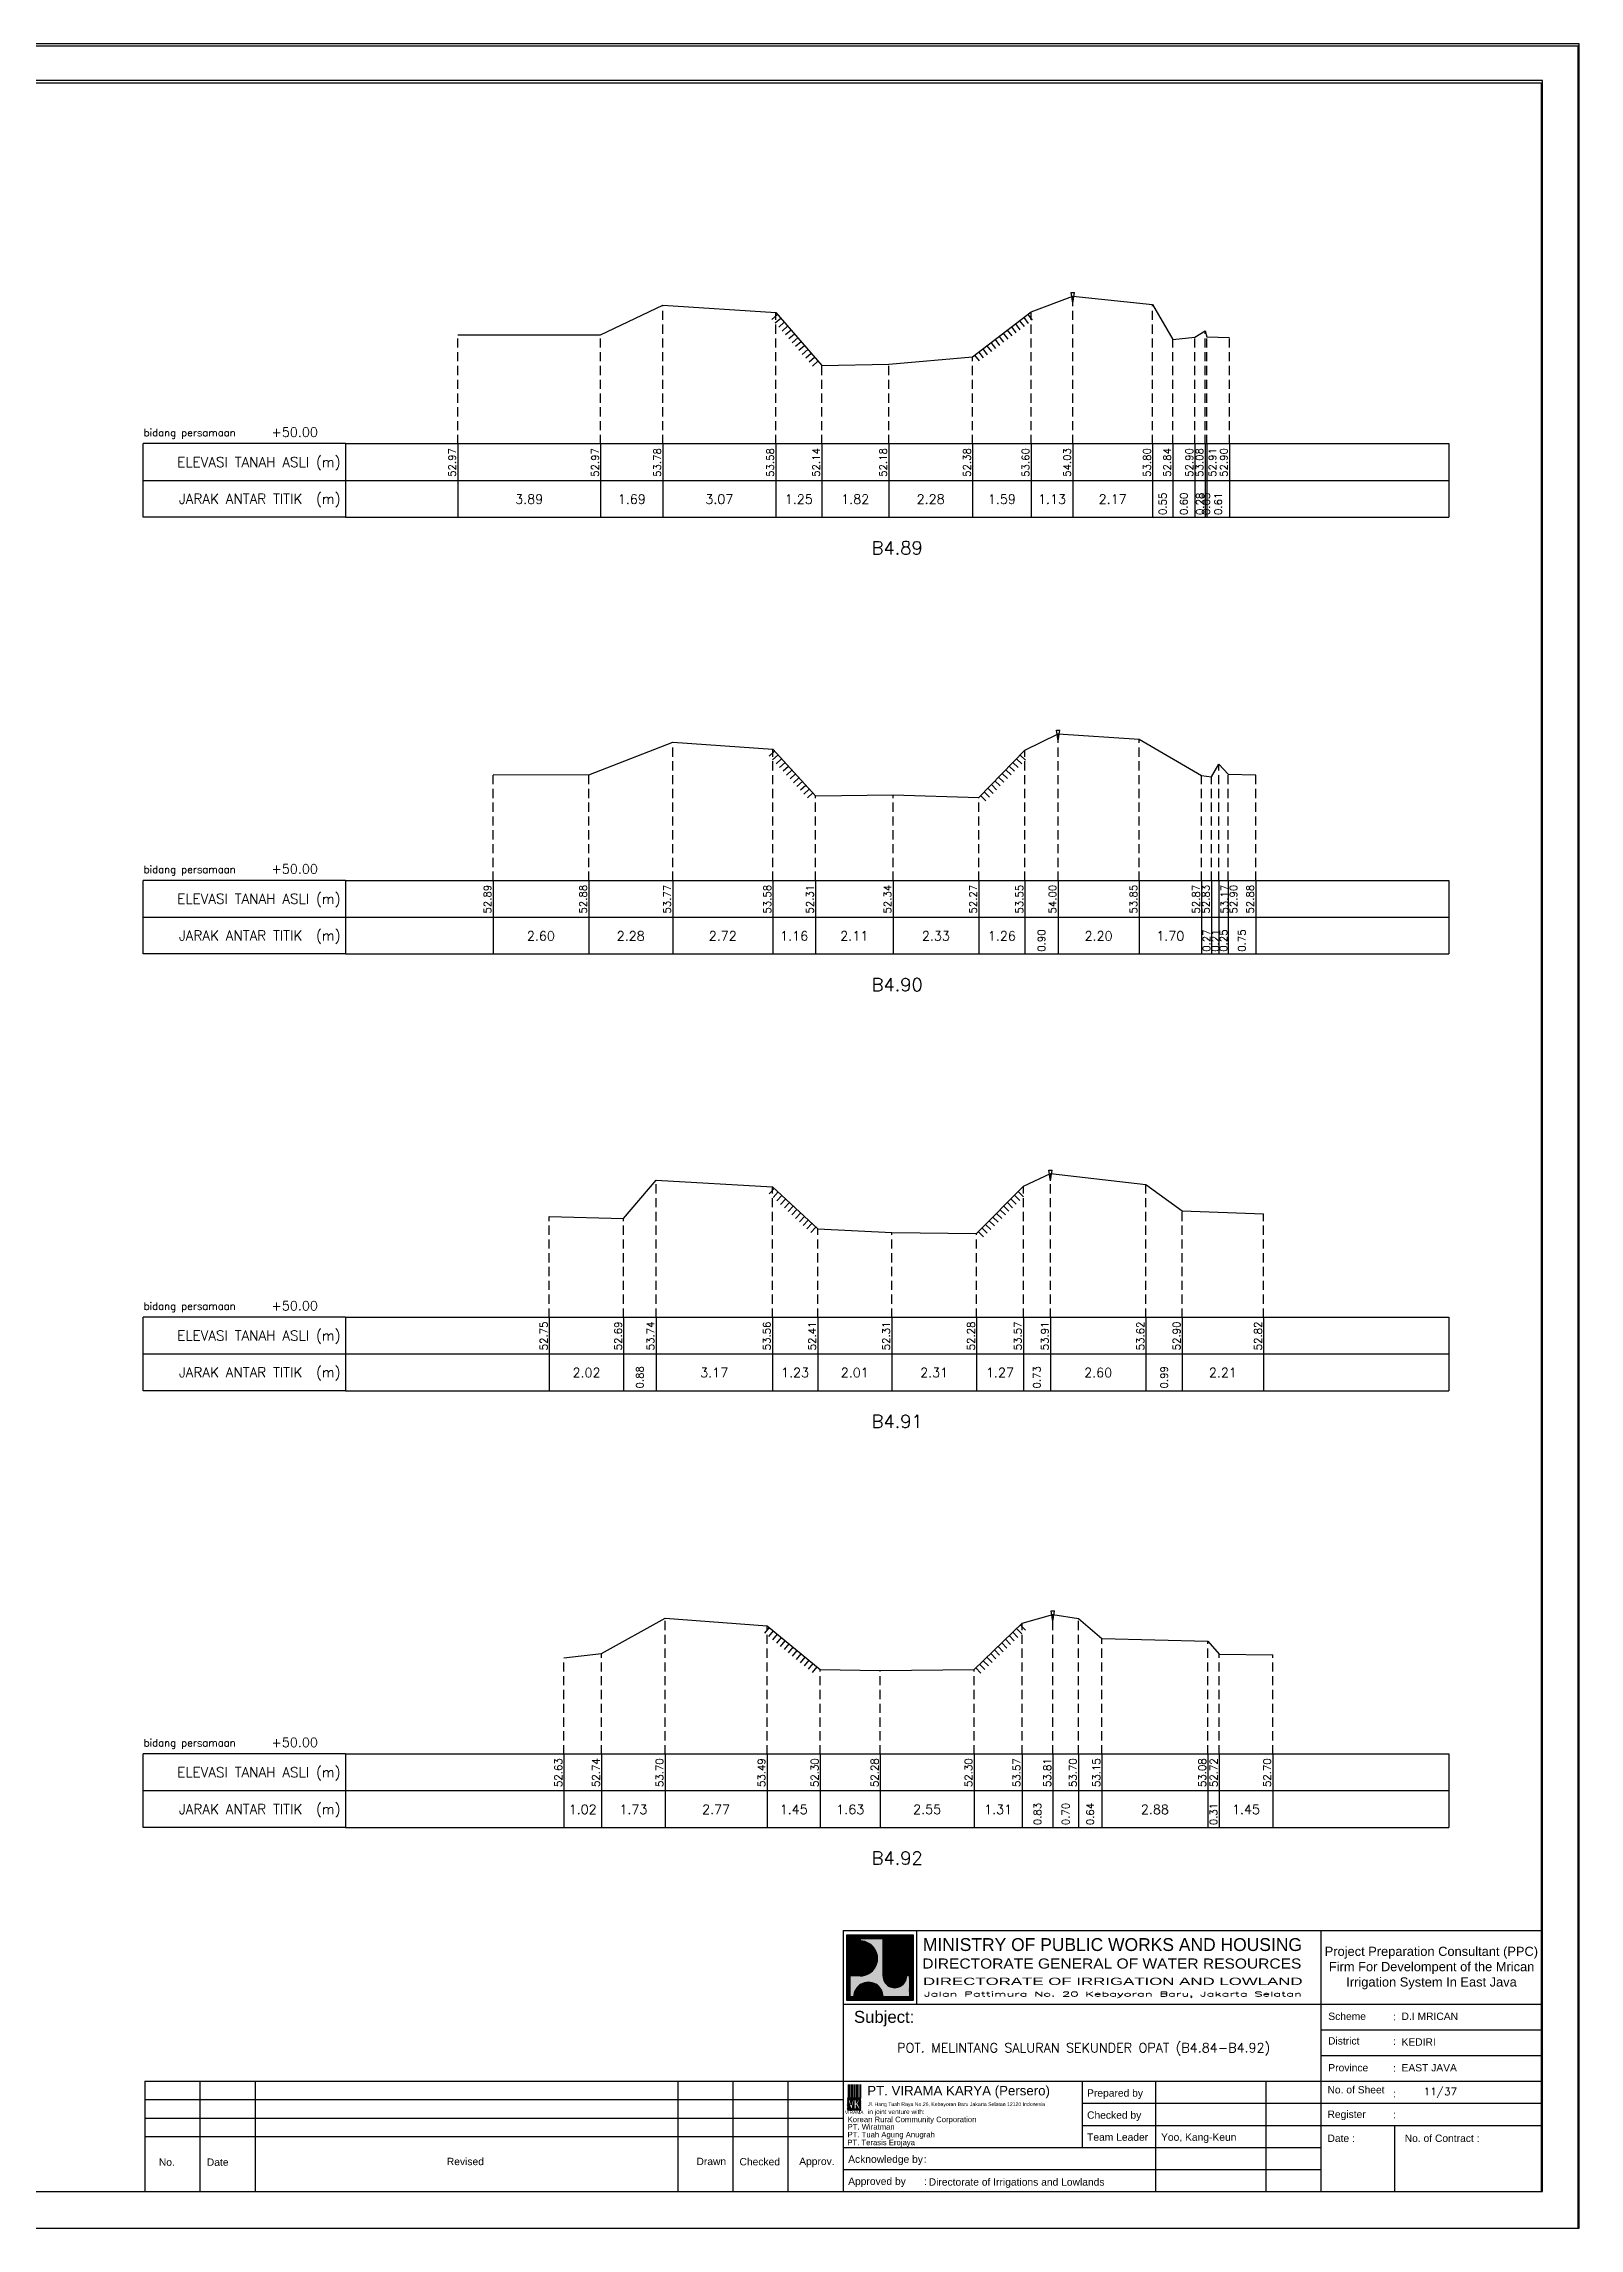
# Model space of a CAD drawing. Header units: inches. Extents: x -11 to 3175, y -842 to -783.
# Drawn here: x 897.3 to 939.1, y -842 to -782.6 of the extents above; entities that cross this region are included whole.
import ezdxf
from ezdxf.enums import TextEntityAlignment as Align

# ---------------------------------------------------------------- set-up
doc = ezdxf.new("R2010")
doc.units = ezdxf.units.IN
doc.header["$MEASUREMENT"] = 0
doc.linetypes.add('DASHED2', pattern=[0.375, 0.25, -0.125])
doc.layers.add('KOP', color=7, linetype='Continuous')
doc.layers.add('pelengkap', color=7, linetype='Continuous')
doc.styles.add('ARIAL', font='arial.ttf')
doc.styles.add('battang01', font='arial.ttf')
doc.styles.add('L100', font='simplex.shx', dxfattribs={"height": 0.254})
doc.styles.add('L140', font='simplex.shx', dxfattribs={"height": 0.356})
doc.styles.add('L80', font='simplex.shx', dxfattribs={"height": 0.203})
doc.styles.add('ROMANS-N', font='ROMANS.SHX', dxfattribs={"width": 0.8})
doc.styles.add('SONDU', font='arial.ttf')
doc.styles.get("Standard").update_dxf_attribs({"font": 'simplex.shx'})
doc.styles.add('STYLE1', font='arial.ttf', dxfattribs={"height": 0.2})
pattern_1 = [(45, (0, 0), (-0.08838834764831843, 0.08838834764831845), [])]

# ---------------------------------------------------------------- blocks, each defined once
blk = doc.blocks.new('kop')
at = {"layer": 'KOP'}
h = blk.add_hatch(color=3, dxfattribs=at)
h.paths.add_polyline_path([(609.8653532927285, 69.7965174242664), (591.8076082223538, 69.7965174242664), (591.8076082223538, 51.90947071793616), (609.8653532927285, 51.90947071793616)])
h.paths.add_polyline_path([(592.1020534932645, 52.24844148547069), (592.1020534932645, 69.50460869670152), (609.5341911203627, 69.50460869670152), (609.5341911203627, 52.24844148547069)], flags=16)
edge = h.paths.add_edge_path(flags=0)
edge.add_line((608.873529834174, 52.90910277674104), (601.6712012034158, 52.90910277674104))
edge.add_ellipse((597.6820295724688, 52.91975268540099), major_axis=(2.820780363398898, 2.820780363398898), ratio=0.9999999999999934, start_angle=314.8470375744171, end_angle=495.1529624255826)
edge.add_line((593.6928579415221, 52.90910277674104), (592.7627147794652, 52.90910277674104))
edge.add_line((592.7627147794651, 52.90910277674104), (592.7627147794651, 58.62619728620361))
edge.add_line((592.7627147794651, 58.62619728620368), (595.428986556629, 58.62619728620368))
edge.add_ellipse((595.4289865566291, 63.36824099147847), major_axis=(-3.353131261170752, 3.353131261170752), ratio=0.9999999999999983, start_angle=134.9999999999999, end_angle=314.9999999999999)
edge.add_line((595.4289865566291, 68.11028469675327), (595.4289865566291, 68.84394741944757))
edge.add_line((595.4289865566291, 68.84394741944752), (601.6547436091821, 68.84394741944752))
edge.add_line((601.6547436091821, 68.84394741944752), (601.6547436091821, 58.59413430307072))
edge.add_ellipse((604.8563547331537, 58.62619728605213), major_axis=(2.263994459030571, 2.263994459030571), ratio=0.9999999999991376, start_angle=135.5737774266452, end_angle=315.0000000026869)
edge.add_line((608.0581264027169, 58.62619728620368), (608.873529834174, 58.62619728620368))
edge.add_line((608.873529834174, 58.62619728620368), (608.873529834174, 52.9091027767411))
h = blk.add_hatch(dxfattribs=at)
h.set_pattern_fill('ANSI31', color=21)
h.set_pattern_definition(pattern_1)
h.paths.add_polyline_path([(609.5341911203627, 69.50460869670152), (592.1020534932645, 69.50460869670152), (592.1020534932645, 52.24844148547069), (609.5341911203627, 52.24844148547069)])
edge = h.paths.add_edge_path(flags=16)
edge.add_line((608.0581264038578, 58.62619728331649), (608.873529834174, 58.62619728331649))
edge.add_line((608.873529834174, 58.62619728331649), (608.873529834174, 52.90910277674104))
edge.add_line((608.873529834174, 52.90910277674104), (601.6712012043477, 52.90910277674104))
edge.add_ellipse((597.6820295732255, 52.91975268530538), major_axis=(-2.820780363950464, 2.820780363950464), ratio=0.9999999999999999, start_angle=224.8470375717975, end_angle=405.1529624282025)
edge.add_line((593.6928579421033, 52.90910277674104), (592.7627147794651, 52.90910277674104))
edge.add_line((592.7627147794651, 52.90910277674104), (592.7627147794651, 58.62619728331649))
edge.add_line((592.7627147794651, 58.62619728331649), (595.4289865705781, 58.62619728331649))
edge.add_ellipse((595.4289865571182, 63.3682409894528), major_axis=(-3.353131262124677, 3.353131262124677), ratio=0.9999999999999912, start_angle=134.9999999999997, end_angle=314.9999999999998)
edge.add_line((595.4289865571182, 68.11028469676671), (595.4289865571182, 68.84394741944752))
edge.add_line((595.4289865571182, 68.84394741944752), (601.6547436095548, 68.84394741944752))
edge.add_line((601.6547436095548, 68.84394741944752), (601.6547436095548, 58.5941344047481))
edge.add_ellipse((604.8563547345466, 58.62619728331649), major_axis=(-2.263994459341034, 2.263994459341035), ratio=0.999999999999965, start_angle=45.57377555810933, end_angle=225.000000000001)
h = blk.add_hatch(color=3, dxfattribs=at)
edge = h.paths.add_edge_path()
edge.add_line((601.6547436091821, 68.84394741944752), (595.4289865566291, 68.84394741944752))
edge.add_line((595.4289865566291, 68.84394741944752), (595.4289865566291, 68.11028469675321))
edge.add_ellipse((595.4289865566291, 63.36824099147847), major_axis=(-3.353131261170759, 3.353131261170758), ratio=0.9999999999999979, start_angle=134.9999999999999, end_angle=314.99999999999994, ccw=False)
edge.add_line((595.4289865566291, 58.62619728620368), (592.7627147794652, 58.62619728620368))
edge.add_line((592.7627147794651, 58.62619728620368), (592.7627147794651, 52.9091027767411))
edge.add_line((592.7627147794651, 52.90910277674104), (593.692857941522, 52.90910277674104))
edge.add_ellipse((597.6820295724688, 52.91975268540099), major_axis=(-2.820780363398898, 2.820780363398898), ratio=0.9999999999999934, start_angle=-135.1529624255826, end_angle=45.15296242558293, ccw=False)
edge.add_line((601.6712012034156, 52.90910277674104), (608.8735298341738, 52.90910277674104))
edge.add_line((608.873529834174, 52.90910277674104), (608.873529834174, 58.62619728620361))
edge.add_line((608.873529834174, 58.62619728620368), (608.0581264027169, 58.62619728620368))
edge.add_ellipse((604.856354733136, 58.62619728987087), major_axis=(2.263994459042317, 2.263994459042318), ratio=0.9999999999997576, start_angle=134.426222510409, end_angle=314.999999934367, ccw=False)
edge.add_line((601.6547436091821, 58.65826027636805), (601.6547436091821, 68.8439474194476))
h = blk.add_hatch(dxfattribs=at)
h.set_pattern_fill('ANSI31', color=41)
h.set_pattern_definition(pattern_1)
h.paths.add_polyline_path([(595.5939701222399, 25.44229578518152), (591.9923714647559, 25.44229578518152), (591.9923714647559, 22.12011222587194), (595.5939701222399, 22.12011222587194)])
h.paths.add_polyline_path([(594.8290399212113, 23.80107538915849), (595.486404190889, 22.50553331270966), (594.9518442189607, 22.50553331270966), (594.3704352444638, 23.59173922572727), (594.3704352444638, 22.50553331270966), (593.8526512319377, 22.50553331270966), (593.8526512319377, 24.7253559070662), (593.2416323709347, 22.50553331270966), (592.8436656118323, 22.50553331270966), (592.1206616099082, 25.0450254569166), (592.6728596590955, 25.0450254569166), (593.0257276515837, 23.53939475651638), (593.4088768836065, 25.0450254569166), (594.3704352444638, 25.0450254569166), (594.3704352444638, 23.99209855350495), (594.8904903176194, 25.0450254569166), (595.4627761213299, 25.0450254569166)], flags=16)
at = {"color": 2}
blk.add_lwpolyline([(-49.29008735655361, -9.987386569675465), (790.6905617838997, -9.987386569675465), (790.6905617838997, 583.2926438577114), (-49.29008735655361, 583.2926438577114)], close=True, dxfattribs=at)
at = {"color": 6}
blk.add_lwpolyline([(0.6493091440684111, 0.0004927304488262507), (780.7026824837753, 0.0004927304488262507), (780.7026824837753, 573.3047645575871), (0.6493091440684111, 573.3047645575871)], close=True, dxfattribs=at)
at = {"layer": 'KOP', "color": 5}
for p, q in [((590.8030303217506, 70.96299432783698), (590.8030303217506, 29.98464833497903)), ((590.8030303217506, 70.96299432783698), (780.7026824837753, 70.96299432783698)), ((400.9033781597261, 29.98464833497903), (400.9033781597261, 0.0004927304488262507)), ((400.9033781597261, 29.98464833497903), (590.8030303217506, 29.98464833497903)), ((590.8030303217506, 29.98464833497903), (590.8030303217506, 0.0004927304488262507))]:
    blk.add_line(p, q, dxfattribs=at)
at = {"layer": 'KOP', "color": 3}
for p, q in [((591.8076082223538, 69.7965174242664), (609.8653532927285, 69.7965174242664)), ((591.8076082223538, 51.90947071793616), (591.8076082223538, 69.7965174242664)), ((592.1020534932645, 69.50460869670152), (609.5341911203627, 69.50460869670152)), ((592.1020534932645, 52.24844148547069), (592.1020534932645, 69.50460869670152)), ((595.4289865571182, 68.84394741502373), (595.4289865571182, 68.1102846954029)), ((595.4289865566291, 68.84394741944752), (601.6547436091821, 68.84394741944752)), ((601.6547436095548, 58.59413430414176), (601.6547436095548, 68.84394741502373)), ((609.5341911203627, 69.50460869670152), (609.5341911203627, 52.24844148547069)), ((609.8653532927285, 69.7965174242664), (609.8653532927285, 51.90947071793616)), ((592.7627147794651, 52.90910277674104), (592.7627147794651, 58.62619728620368)), ((595.4289865571182, 58.62619728331649), (592.7627147799426, 58.62619728331649)), ((608.8735298352565, 58.62619728331649), (608.0581264038578, 58.62619728331649)), ((608.873529834174, 58.62619728620368), (608.873529834174, 52.90910277674104)), ((609.8653532927285, 51.90947071793616), (591.8076082223538, 51.90947071793616)), ((609.5341911203627, 52.24844148547069), (592.1020534932645, 52.24844148547069)), ((593.6928579415221, 52.90910277674104), (592.7627147794651, 52.90910277674104)), ((608.873529834174, 52.90910277674104), (601.6712012034156, 52.90910277674104)), ((720.7343712747147, 43.97725428375983), (780.7026824837753, 43.97725428375983)), ((720.7343712747147, 36.98095130936949), (780.7026824837753, 36.98095130936949)), ((415.895455961991, 29.98464833497903), (415.895455961991, 0.0004927304488262507)), ((430.8875337642562, 29.98464833497903), (430.8875337642562, 0.0004927304488262507)), ((545.8267969149554, 29.98464833497903), (545.8267969149554, 0.0004927304488262507)), ((560.8188747172203, 29.98464833497903), (560.8188747172203, 0.0004927304488262507)), ((575.8109525194855, 29.98464833497903), (575.8109525194855, 0.0004927304488262507)), ((655.7687007982327, 29.98464833497903), (655.7687007982327, 11.99415497226093)), ((675.7581378679197, 29.98464833497903), (675.7581378679197, 0.0004927304488262507)), ((705.7422934724498, 29.98464833497903), (705.7422934724498, 0.0004927304488262507)), ((400.9033781597261, 24.98728906755738), (590.8030303217506, 24.98728906755738)), ((655.7687007982327, 23.98781721407303), (720.7343712747147, 23.98781721407303)), ((720.7343712747147, 23.98781721407303), (780.7026824837753, 23.98781721407303)), ((400.9033781597261, 19.98992980013563), (590.8030303217506, 19.98992980013563)), ((655.7687007982327, 17.99098609316704), (720.7343712747147, 17.99098609316704)), ((720.7343712747147, 17.99098609316704), (780.7026824837753, 17.99098609316704)), ((740.7238083444017, 17.99098609316704), (740.7238083444017, 0.0004927304488262507)), ((400.9033781597261, 14.99257053271398), (590.8030303217506, 14.99257053271398)), ((590.8030303217506, 5.997323851354935), (720.7343712747147, 5.997323851354935))]:
    blk.add_line(p, q, dxfattribs=at)
at = {"layer": 'KOP', "color": 4}
for p, q in [((610.7924673914374, 70.96299432783698), (610.7924673914374, 50.97355725815018)), ((720.7343712747147, 70.96299432783698), (720.7343712747147, 0.0004927304488262507)), ((590.8030303217506, 50.97355725815018), (720.7343712747147, 50.97355725815018)), ((720.7343712747147, 50.97355725815018), (780.7026824837753, 50.97355725815018)), ((590.8030303217506, 29.98464833497903), (720.7343712747147, 29.98464833497903)), ((720.7343712747147, 29.98464833497903), (780.7026824837753, 29.98464833497903)), ((590.8030303217506, 11.99415497226093), (720.7343712747147, 11.99415497226093))]:
    blk.add_line(p, q, dxfattribs=at)
at = {"layer": 'KOP', "color": 41}
blk.add_line((595.5939701222399, 22.12011222587194), (591.9923714647559, 22.12011222587194), dxfattribs=at)
for points in [[(591.9923714647559, 25.44229578518152), (595.5939701222399, 25.44229578518152)], [(592.1206616099082, 25.0450254569166), (592.6728596590955, 25.0450254569166)], [(592.1206616099082, 25.0450254569166), (592.8436656118323, 22.50553331270964)], [(592.2042302093139, 25.44229578518152), (592.4160889538717, 25.44229578518152)], [(592.6279476984296, 25.44229578518152), (592.8398064429874, 25.44229578518152)], [(592.6728596590955, 25.04502545691657), (593.0257276515837, 23.53939475651638), (593.4088768836065, 25.04502545691663)], [(593.0516651875452, 25.44229578518152), (593.2635239321031, 25.44229578518152)], [(593.2416323709347, 22.50553331270964), (593.8526512319377, 24.7253559070662)], [(593.4088768836065, 25.0450254569166), (594.3704352444638, 25.0450254569166)], [(593.475382676661, 25.44229578518152), (593.6872414212188, 25.44229578518152)], [(593.8526512319377, 22.50553331270966), (593.8526512319377, 24.7253559070662)], [(593.8991001657766, 25.44229578518152), (594.1109589103345, 25.44229578518152)], [(594.3228176548924, 25.44229578518152), (594.5346763994503, 25.44229578518152)], [(594.3704352444638, 25.0450254569166), (594.3704352444638, 23.99209855350495)], [(594.3704352444638, 23.99209855350495), (594.8904903176194, 25.04502545691664)], [(594.7465351440081, 25.44229578518152), (594.958393888566, 25.44229578518152)], [(594.8290399212113, 23.80107538915849), (595.4627761213299, 25.04502545691658)], [(594.8290399212113, 23.80107538915849), (595.486404190889, 22.50553331270966)], [(594.8904903176194, 25.0450254569166), (595.4627761213299, 25.0450254569166)], [(595.1702526331238, 25.44229578518152), (595.3821113776818, 25.44229578518152)], [(592.8436656118323, 22.50553331270966), (593.2416323709347, 22.50553331270966)], [(593.8526512319377, 22.50553331270966), (594.3704352444638, 22.50553331270966)], [(594.9518442189607, 22.50553331270961), (594.3704352444638, 23.59173922572727)], [(594.3704352444638, 23.59173922572727), (594.3704352444638, 22.50553331270966)], [(594.9518442189607, 22.50553331270966), (595.486404190889, 22.50553331270966)]]:
    blk.add_lwpolyline(points, dxfattribs=at)
at = {"layer": 'KOP', "color": 42}
for points in [[(592.1962927759001, 29.11418325926331), (592.1962927759001, 25.44229578518152)], [(592.5354066955362, 29.11418325926331), (592.5354066955362, 25.44229578518152)], [(592.9591241846518, 29.11418325926331), (592.9591241846518, 25.44229578518152)], [(593.3828416737675, 29.11418325926331), (593.3828416737675, 25.44229578518152)], [(593.8065591628832, 29.11418325926331), (593.8065591628832, 25.44229578518152)], [(594.2302766519989, 29.11418325926331), (594.2302766519989, 25.44229578518152)], [(594.6539941411147, 29.11418325926331), (594.6539941411147, 25.44229578518152)], [(595.0777116302304, 29.11418325926331), (595.0777116302304, 25.44229578518152)], [(595.5014291193462, 29.11418325926331), (595.5014291193462, 25.44229578518152)]]:
    blk.add_lwpolyline(points, dxfattribs=at)
at = {"layer": 'KOP', "color": 3}
for centre, major_axis, ratio, start_param, end_param in [((595.4289865571182, 63.3682409894528), (-3.353131262124677, 3.353131262124677), 0.9999999999999912, 2.35619449019234, 5.497787143782134), ((597.6820295732255, 52.91975268530538), (-2.820780363950464, 2.820780363950464), 0.9999999999999998, 3.924321118983262, 7.071253168581014), ((604.8563547345466, 58.62619728331649), (-2.263994459341034, 2.263994459341035), 0.9999999999999651, 0.7853981633974656, 3.926990816987259)]:
    blk.add_ellipse(centre, major_axis=major_axis, ratio=ratio, start_param=start_param, end_param=end_param, dxfattribs=at)
at = {"layer": 'KOP', "color": 5, "style": 'SONDU'}
for s, height, width, p, p2 in [('MINISTRY OF PUBLIC WORKS AND HOUSING', 3.49815148719519, 0.9710490151369037, (612.4932982688147, 65.39724920043633), (715.583635835389, 65.39724920043633)), ('DIRECTORATE GENERAL OF WATER RESOURCES', 2.748547597081934, 1.100714376561997, (612.3259886324004, 60.61804978528377), (715.4154333181652, 60.61804978528377)), ('DIRECTORATE OF IRRIGATION AND LOWLAND', 1.99894370696868, 1.63875262601232, (612.5247331509995, 56.15346481889102), (715.7518429621628, 56.15346481889102))]:
    blk.add_text(s, height=height, dxfattribs=dict(at, width=width)).set_placement(p, p2, align=Align.FIT)
at = {"layer": 'KOP', "color": 3, "style": 'ROMANS-N', "width": 1.832260783358812}
blk.add_text('Jalan Pattimura No. 20 Kebayoran Baru, Jakarta Selatan', height=1.249339816855425, dxfattribs=at).set_placement((612.7914110984061, 53.0739527913797), (715.583635835389, 53.0739527913797), align=Align.FIT)
at = {"layer": 'KOP', "color": 5, "style": 'ARIAL'}
blk.add_text('Subject:', height=3.252150442789123, dxfattribs=at).set_placement((593.7538629287924, 45.86653647040268))
at = {"layer": 'KOP', "color": 3}
for s, height, style, p in [('Scheme', 1.99894370696868, 'battang01', (722.7467307064071, 46.65722556886666)), (':', 1.99894370696868, 'battang01', (740.368327375754, 46.56012324452533)), ('D.I MRICAN', 1.99894370696868, 'battang01', (742.6585068305885, 46.65722556886666)), ('District', 1.99894370696868, 'battang01', (722.6754973804648, 39.96707763894264)), ('KEDIRI', 1.99894370696868, 'battang01', (742.6585068305885, 39.66092259447632)), (':', 1.99894370696868, 'battang01', (740.382074427338, 39.86997531646293)), ('Province', 1.99894370696868, 'battang01', (722.7467307064071, 32.66461962008597)), (':', 1.99894370696868, 'battang01', (740.368327375754, 32.56751729574452)), ('EAST JAVA', 1.99894370696868, 'battang01', (742.6585068305885, 32.66461962008597)), ('Prepared by', 1.99894370696868, 'battang01', (657.1430811109453, 25.78808395849862)), ('No. of Sheet ', 1.99894370696868, 'battang01', (722.520620818671, 26.67669459981798)), (':', 1.99894370696868, 'battang01', (740.3764858407951, 25.61838168175072)), ('in joint venture with:', 1.249339816855425, 'SONDU', (597.5578460284455, 21.07202452231022)), ('Checked by', 1.99894370696868, 'battang01', (657.1430811109453, 19.79125283759251)), ('Register', 1.99894370696868, 'battang01', (722.520620818671, 20.01807698302375)), (':', 1.99894370696868, 'battang01', (740.3598310849088, 19.92097465868241)), ('Team Leader', 1.99894370696868, 'battang01', (657.1430811109453, 13.79442171668651)), ('Yoo, Kang-Keun', 1.99894370696868, 'battang01', (677.261691985017, 13.79442171668651)), ('Date :', 1.99894370696868, 'battang01', (722.520620818671, 13.48542904786333)), ('No. of Contract :', 1.99894370696868, 'battang01', (743.5203251274443, 13.48542904786333)), ('No.', 2, 'STYLE1', (404.7326663119579, 6.989602865739329)), ('Date', 2, 'STYLE1', (417.7761580577991, 6.989602865739329)), ('Revised', 2, 'STYLE1', (483.0371936477145, 7.169341252978228)), ('Drawn', 2, 'STYLE1', (550.9231662973559, 7.182965166626985)), ('Checked', 2, 'STYLE1', (562.6224972631348, 7.108401592637279)), ('Approv.', 2, 'STYLE1', (578.86250988613, 7.205550314016108)), ('Acknowledge by', 1.99894370696868, 'battang01', (592.1774106344633, 7.797590595780406)), (':', 1.99894370696868, 'battang01', (612.7647815001492, 7.813086169812294)), ('Approved by', 1.99894370696868, 'battang01', (592.1774106344633, 1.800759474874411)), (':', 1.99894370696868, 'battang01', (612.8062382028575, 1.771932832116903)), ('Directorate of Irrigations and Lowlands', 1.99894370696868, 'battang01', (614.0846811434608, 1.594699671224788))]:
    blk.add_text(s, height=height, dxfattribs=dict(at, style=style)).set_placement(p)
at = {"layer": 'KOP', "color": 6, "style": 'SONDU'}
blk.add_text('PT. VIRAMA KARYA (Persero)', height=2.580944750812598, dxfattribs=at).set_placement((597.3630730504415, 26.14584984606049))
at = {"layer": 'KOP', "color": 42, "style": 'SONDU'}
blk.add_text('VIRAMA', height=0.9417941134961573, dxfattribs=at).set_placement((591.2959839900191, 21.03873930941651))
at = {"layer": 'KOP', "color": 4, "style": 'SONDU'}
for s, p in [('Korean Rural Community Corporation', (592.0172325651579, 18.85809622764893)), ('PT. Wiratman', (592.0172325651579, 16.86431729777243)), ('PT. Terasis Erojaya', (591.9444979581187, 12.58833032325808)), ('PT. Tuah Agung Anugrah', (591.9984246368545, 14.73155498450907))]:
    blk.add_text(s, height=1.49920778022651, dxfattribs=at).set_placement(p)
at = {"layer": 'KOP', "color": 3, "insert": (719.8583502723425, 60.76950394133539), "char_height": 2.49867963371085, "width": 61.43936713392102, "attachment_point": 4, "style": 'SONDU'}
blk.add_mtext('\\pi1.9124;Project Preparation Consultant (PPC)\\P\\pi3.0493;Firm For Develompent of the Mrican \\P\\pi7.7731;Irrigation System In East Java', dxfattribs=at)
at = {"layer": 'KOP', "color": 2, "insert": (597.5716775050441, 24.25098294227902), "char_height": 0.9994718534843399, "width": 48.71807324837515, "attachment_point": 1, "style": 'SONDU'}
blk.add_mtext('Jl. Hang Tuah Raya No.26, Kebayoran Baru Jakarta Selatan 12120 Indonesia', dxfattribs=at)
blk = doc.blocks.new('c100')
at = {"color": 2}
blk.add_lwpolyline([(-5, -1), (79.10000000000002, -1), (79.10000000000002, 58.4), (-5, 58.4)], close=True, dxfattribs=at)
at = {"color": 6}
blk.add_lwpolyline([(0, 0), (78.10000000000002, 0), (78.10000000000002, 57.4), (3.516176065587739e-15, 57.4)], close=True, dxfattribs=at)
blk = doc.blocks.new('das2')
at = {"color": 5, "linetype": 'Continuous'}
for q in [(0, 1), (17.75, 0.9999999999999973)]:
    blk.add_line((2.75, 1), q, dxfattribs=at)
at = {"color": 3, "linetype": 'Continuous'}
for p, q in [((2.75, 1), (2.75, 0)), ((17.75, 0.9999999999999973), (17.75, -2.664535259100376e-15)), ((0, 0.5000000000000004), (17.75, 0.4999999999999973)), ((2.75, 0), (0, 0)), ((2.75, 0), (17.75, -2.664535259100376e-15))]:
    blk.add_line(p, q, dxfattribs=at)
blk.add_lwpolyline([(0, 0), (0, 1)], dxfattribs=at)
blk.add_text('bidang persamaan', height=0.1, dxfattribs=at).set_placement((0.005000000000000004, 1.100000000000001))
at = {"color": 5, "linetype": 'Continuous'}
for s, p in [('ELEVASI TANAH ASLI (m)', (2.683279515513197, 0.6825000000000001)), ('JARAK ANTAR TITIK  (m)', (2.683279515513197, 0.1825000000000001))]:
    blk.add_text(s, height=0.135, dxfattribs=at).set_placement(p, align=Align.RIGHT)
blk = doc.blocks.new('gbrpatok')
at = {"color": 2, "linetype": 'Continuous'}
for p, q in [((-0.0004517254713327645, 0.0009574234873781506), (0.0004517254713327645, 0.0009574234873781506)), ((0, -0.001962284437723838), (-0.0004517254713327645, 0.0009574234873781506)), ((0, -0.001962284437723838), (0.0004517254713327645, 0.0009574234873781506))]:
    blk.add_line(p, q, dxfattribs=at)

msp = doc.modelspace()

# ---------------------------------------------------------------- linework, layer by layer
at = {"color": 2, "linetype": 'Continuous', "lineweight": -3}
for p, q in [((912.4863383598193, -790.5136794781756), (914.1780766098194, -789.7086794781756)), ((914.1780766098194, -789.7086794781756), (917.2505023668193, -789.9116794781755)), ((917.2505023668193, -789.9116794781755), (918.4987348668194, -791.3516794781756)), ((922.6004844328194, -791.1106794781756), (924.1940048158193, -789.8916794781755)), ((924.1940048158193, -789.8916794781755), (925.3239840198194, -789.4606794781756)), ((925.3239840198194, -789.4606794781756), (927.4951857608194, -789.6906794781755)), ((927.4951857608194, -789.6906794781755), (928.0435328788194, -790.6446794781756)), ((908.5990570798193, -790.5186794781756), (912.4863383598193, -790.5136794781756)), ((928.0435328788194, -790.6446794781756), (928.6464364268194, -790.5836794781756)), ((928.6464364268194, -790.5836794781756), (928.9234524528193, -790.4036794781756)), ((928.9234524528193, -790.4036794781756), (928.9754683748193, -790.5746794781755)), ((928.9754683748193, -790.5746794781755), (929.5858005338193, -790.5866794781756)), ((920.3212835488193, -791.3116794781756), (922.6004844328194, -791.1106794781756)), ((918.4987348668194, -791.3516794781756), (920.3212835488193, -791.3116794781756)), ((912.1620141625186, -802.4814425799777), (914.4452879425187, -801.5894425799777)), ((914.4452879425187, -801.5894425799777), (917.1701977275187, -801.7834425799778)), ((917.1701977275187, -801.7834425799778), (918.3299782675186, -803.0544425799777)), ((922.7692411725187, -803.0944425799777), (924.0247101705187, -801.8074425799778)), ((924.0247101705187, -801.8074425799778), (924.9242595025187, -801.3634425799777)), ((924.9242595025187, -801.3634425799777), (927.1280839055187, -801.5074425799777)), ((927.1280839055187, -801.5074425799777), (928.8285275505186, -802.4944425799778)), ((909.5606368525187, -802.4674425799777), (912.1620141625186, -802.4814425799777)), ((929.0960990245187, -802.5364425799777), (929.3016072145186, -802.1924425799778)), ((929.3016072145186, -802.1924425799778), (929.5505154395187, -802.4574425799777)), ((929.5505154395187, -802.4574425799777), (930.2992089895187, -802.4774425799777)), ((918.3299782675186, -803.0544425799777), (920.4370499015187, -803.0194425799777)), ((920.4370499015187, -803.0194425799777), (922.7692411725187, -803.0944425799777)), ((928.8285275505186, -802.4944425799778), (929.0960990245187, -802.5364425799777)), ((913.1125438087056, -814.5453187745491), (913.9923454287056, -813.5003187745491)), ((913.9923454287056, -813.5003187745491), (917.1575236327055, -813.6793187745491)), ((917.1575236327055, -813.6793187745491), (918.3892760617056, -814.8273187745491)), ((922.7099434517055, -814.954318774549), (923.9812612827055, -813.6683187745491)), ((923.9812612827055, -813.6683187745491), (924.7153593687055, -813.3233187745491)), ((924.7153593687055, -813.3233187745491), (927.3153295607055, -813.6173187745491)), ((927.3153295607055, -813.6173187745491), (928.3010984837056, -814.3383187745491)), ((928.3010984837056, -814.3383187745491), (930.5145711257055, -814.4173187745491)), ((911.0906523287056, -814.4843187745491), (913.1125438087056, -814.5453187745491)), ((918.3892760617056, -814.8273187745491), (920.4040718577055, -814.925318774549)), ((920.4040718577055, -814.925318774549), (922.7099434517055, -814.954318774549)), ((912.510940456193, -826.367359312443), (914.240912916193, -825.4123593124431)), ((914.240912916193, -825.4123593124431), (917.012618273193, -825.622359312443)), ((917.012618273193, -825.622359312443), (918.459116628193, -826.810359312443)), ((922.640102861193, -826.810359312443), (923.949037907193, -825.543359312443)), ((923.949037907193, -825.543359312443), (924.783760016193, -825.3063593124431)), ((924.783760016193, -825.3063593124431), (925.480749256193, -825.415359312443)), ((925.480749256193, -825.415359312443), (926.117844346193, -825.963359312443)), ((926.117844346193, -825.963359312443), (928.999086813193, -826.034359312443)), ((928.999086813193, -826.034359312443), (929.309272695193, -826.390359312443)), ((911.487419696193, -826.485359312443), (912.510940456193, -826.367359312443)), ((918.459116628193, -826.810359312443), (920.090149786193, -826.829359312443)), ((920.090149786193, -826.829359312443), (922.640102861193, -826.810359312443)), ((929.309272695193, -826.390359312443), (930.762414212193, -826.408359312443))]:
    msp.add_line(p, q, dxfattribs=at)
at = {"color": 1, "linetype": 'DASHED2', "lineweight": -3}
for p, q in [((914.1780766098194, -793.4866794781756), (914.1780766098194, -789.7086794781756)), ((917.2505023668193, -793.4866794781756), (917.2505023668193, -789.9116794781755)), ((924.1940048158193, -793.4866794781756), (924.1940048158193, -789.8916794781755)), ((925.3239840198194, -793.4866794781756), (925.3239840198194, -789.4606794781756)), ((927.4951857608194, -793.4866794781756), (927.4951857608194, -789.6906794781755)), ((908.5990570798193, -793.4866794781756), (908.5990570798193, -790.5186794781756)), ((912.4863383598193, -793.4866794781756), (912.4863383598193, -790.5136794781756)), ((928.6464364268194, -793.4866794781756), (928.6464364268194, -790.5836794781756)), ((928.9234524528193, -793.4866794781756), (928.9234524528193, -790.4036794781756)), ((928.9754683748193, -793.4866794781756), (928.9754683748193, -790.5746794781755)), ((929.5858005338193, -793.4866794781756), (929.5858005338193, -790.5866794781756)), ((922.6004844328194, -793.4866794781756), (922.6004844328194, -791.1106794781756)), ((928.0435328788194, -793.4866794781756), (928.0435328788194, -790.6446794781756)), ((918.4987348668194, -793.4866794781756), (918.4987348668194, -791.3516794781756)), ((920.3212835488193, -793.4866794781756), (920.3212835488193, -791.3116794781756)), ((914.4452879425187, -805.3614425799777), (914.4452879425187, -801.5894425799777)), ((917.1701977275187, -805.3614425799777), (917.1701977275187, -801.7834425799778)), ((924.0247101705187, -805.3614425799777), (924.0247101705187, -801.8074425799778)), ((924.9242595025187, -805.3614425799777), (924.9242595025187, -801.3634425799777)), ((927.1280839055187, -805.3614425799777), (927.1280839055187, -801.5074425799777)), ((909.5606368525187, -805.3614425799777), (909.5606368525187, -802.4674425799777)), ((912.1620141625186, -805.3614425799777), (912.1620141625186, -802.4814425799777)), ((929.3016072145186, -805.3614425799777), (929.3016072145186, -802.1924425799778)), ((929.5505154395187, -805.3614425799777), (929.5505154395187, -802.4574425799777)), ((930.2992089895187, -805.3614425799777), (930.2992089895187, -802.4774425799777)), ((918.3299782675186, -805.3614425799777), (918.3299782675186, -803.0544425799777)), ((920.4370499015187, -805.3614425799777), (920.4370499015187, -803.0194425799777)), ((928.8285275505186, -805.3614425799777), (928.8285275505186, -802.4944425799778)), ((929.0960990245187, -805.3614425799777), (929.0960990245187, -802.5364425799777)), ((922.7692411725187, -805.3614425799777), (922.7692411725187, -803.0944425799777)), ((913.9923454287056, -817.2363187745491), (913.9923454287056, -813.5003187745491)), ((917.1575236327055, -817.2363187745491), (917.1575236327055, -813.6793187745491)), ((923.9812612827055, -817.2363187745491), (923.9812612827055, -813.6683187745491)), ((924.7153593687055, -817.2363187745491), (924.7153593687055, -813.3233187745491)), ((927.3153295607055, -817.2363187745491), (927.3153295607055, -813.6173187745491)), ((928.3010984837056, -817.2363187745491), (928.3010984837056, -814.3383187745491)), ((911.0906523287056, -817.2363187745491), (911.0906523287056, -814.4843187745491)), ((913.1125438087056, -817.2363187745491), (913.1125438087056, -814.5453187745491)), ((918.3892760617056, -817.2363187745491), (918.3892760617056, -814.8273187745491)), ((920.4040718577055, -817.2363187745491), (920.4040718577055, -814.925318774549)), ((922.7099434517055, -817.2363187745491), (922.7099434517055, -814.954318774549)), ((930.5145711257055, -817.2363187745491), (930.5145711257055, -814.4173187745491)), ((914.240912916193, -829.111359312443), (914.240912916193, -825.4123593124431)), ((917.012618273193, -829.111359312443), (917.012618273193, -825.622359312443)), ((923.949037907193, -829.111359312443), (923.949037907193, -825.543359312443)), ((924.783760016193, -829.111359312443), (924.783760016193, -825.3063593124431)), ((925.480749256193, -829.111359312443), (925.480749256193, -825.415359312443)), ((926.117844346193, -829.111359312443), (926.117844346193, -825.963359312443)), ((928.999086813193, -829.111359312443), (928.999086813193, -826.034359312443)), ((911.487419696193, -829.111359312443), (911.487419696193, -826.485359312443)), ((912.510940456193, -829.111359312443), (912.510940456193, -826.367359312443)), ((918.459116628193, -829.111359312443), (918.459116628193, -826.810359312443)), ((920.090149786193, -829.111359312443), (920.090149786193, -826.829359312443)), ((922.640102861193, -829.111359312443), (922.640102861193, -826.810359312443)), ((929.309272695193, -829.111359312443), (929.309272695193, -826.390359312443)), ((930.762414212193, -829.111359312443), (930.762414212193, -826.408359312443))]:
    msp.add_line(p, q, dxfattribs=at)
at = {"color": 1, "linetype": 'Continuous', "lineweight": -3}
for p, q in [((908.5990570798193, -793.4866794781756), (908.5990570798193, -795.4866794781756)), ((912.4863383598193, -793.4866794781756), (912.4863383598193, -795.4866794781756)), ((914.1780766098194, -793.4866794781756), (914.1780766098194, -795.4866794781756)), ((917.2505023668193, -793.4866794781756), (917.2505023668193, -795.4866794781756)), ((918.4987348668194, -793.4866794781756), (918.4987348668194, -795.4866794781756)), ((920.3212835488193, -793.4866794781756), (920.3212835488193, -795.4866794781756)), ((922.6004844328194, -793.4866794781756), (922.6004844328194, -795.4866794781756)), ((924.1940048158193, -793.4866794781756), (924.1940048158193, -795.4866794781756)), ((925.3239840198194, -793.4866794781756), (925.3239840198194, -795.4866794781756)), ((927.4951857608194, -793.4866794781756), (927.4951857608194, -795.4866794781756)), ((928.0435328788194, -793.4866794781756), (928.0435328788194, -795.4866794781756)), ((928.6464364268194, -793.4866794781756), (928.6464364268194, -795.4866794781756)), ((928.9234524528193, -793.4866794781756), (928.9234524528193, -795.4866794781756)), ((928.9754683748193, -793.4866794781756), (928.9754683748193, -795.4866794781756)), ((929.5858005338193, -793.4866794781756), (929.5858005338193, -795.4866794781756)), ((909.5606368525187, -805.3614425799777), (909.5606368525187, -807.3614425799777)), ((912.1620141625186, -805.3614425799777), (912.1620141625186, -807.3614425799777)), ((914.4452879425187, -805.3614425799777), (914.4452879425187, -807.3614425799777)), ((917.1701977275187, -805.3614425799777), (917.1701977275187, -807.3614425799777)), ((918.3299782675186, -805.3614425799777), (918.3299782675186, -807.3614425799777)), ((920.4370499015187, -805.3614425799777), (920.4370499015187, -807.3614425799777)), ((922.7692411725187, -805.3614425799777), (922.7692411725187, -807.3614425799777)), ((924.0247101705187, -805.3614425799777), (924.0247101705187, -807.3614425799777)), ((924.9242595025187, -805.3614425799777), (924.9242595025187, -807.3614425799777)), ((927.1280839055187, -805.3614425799777), (927.1280839055187, -807.3614425799777)), ((928.8285275505186, -805.3614425799777), (928.8285275505186, -807.3614425799777)), ((929.0960990245187, -805.3614425799777), (929.0960990245187, -807.3614425799777)), ((929.3016072145186, -805.3614425799777), (929.3016072145186, -807.3614425799777)), ((929.5505154395187, -805.3614425799777), (929.5505154395187, -807.3614425799777)), ((930.2992089895187, -805.3614425799777), (930.2992089895187, -807.3614425799777)), ((911.0906523287056, -817.2363187745491), (911.0906523287056, -819.2363187745491)), ((913.1125438087056, -817.2363187745491), (913.1125438087056, -819.2363187745491)), ((913.9923454287056, -817.2363187745491), (913.9923454287056, -819.2363187745491)), ((917.1575236327055, -817.2363187745491), (917.1575236327055, -819.2363187745491)), ((918.3892760617056, -817.2363187745491), (918.3892760617056, -819.2363187745491)), ((920.4040718577055, -817.2363187745491), (920.4040718577055, -819.2363187745491)), ((922.7099434517055, -817.2363187745491), (922.7099434517055, -819.2363187745491)), ((923.9812612827055, -817.2363187745491), (923.9812612827055, -819.2363187745491)), ((924.7153593687055, -817.2363187745491), (924.7153593687055, -819.2363187745491)), ((927.3153295607055, -817.2363187745491), (927.3153295607055, -819.2363187745491)), ((928.3010984837056, -817.2363187745491), (928.3010984837056, -819.2363187745491)), ((930.5145711257055, -817.2363187745491), (930.5145711257055, -819.2363187745491)), ((911.487419696193, -829.111359312443), (911.487419696193, -831.111359312443)), ((912.510940456193, -829.111359312443), (912.510940456193, -831.111359312443)), ((914.240912916193, -829.111359312443), (914.240912916193, -831.111359312443)), ((917.012618273193, -829.111359312443), (917.012618273193, -831.111359312443)), ((918.459116628193, -829.111359312443), (918.459116628193, -831.111359312443)), ((920.090149786193, -829.111359312443), (920.090149786193, -831.111359312443)), ((922.640102861193, -829.111359312443), (922.640102861193, -831.111359312443)), ((923.949037907193, -829.111359312443), (923.949037907193, -831.111359312443)), ((924.783760016193, -829.111359312443), (924.783760016193, -831.111359312443)), ((925.480749256193, -829.111359312443), (925.480749256193, -831.111359312443)), ((926.117844346193, -829.111359312443), (926.117844346193, -831.111359312443)), ((928.999086813193, -829.111359312443), (928.999086813193, -831.111359312443)), ((929.309272695193, -829.111359312443), (929.309272695193, -831.111359312443)), ((930.762414212193, -829.111359312443), (930.762414212193, -831.111359312443))]:
    msp.add_line(p, q, dxfattribs=at)
at = {"layer": 'pelengkap', "color": 1, "linetype": 'Continuous', "lineweight": -3}
for p, q in [((917.2963523813193, -789.9645734870079), (917.1452266417982, -790.0955735284361)), ((924.1016272598964, -789.9623458103245), (924.2231440501452, -790.1211969031367)), ((917.3880524103191, -790.0703615046726), (917.2369266707981, -790.2013615461009)), ((917.479752439319, -790.1761495223374), (917.328626699798, -790.3071495637656)), ((917.5714524683189, -790.2819375400021), (917.4203267287978, -790.4129375814304)), ((917.6631524973187, -790.3877255576668), (917.5120267577977, -790.5187255990951)), ((917.7548525263186, -790.4935135753316), (917.6037267867976, -790.6245136167598)), ((917.8465525553185, -790.5993015929963), (917.6954268157974, -790.7303016344246)), ((923.3232569051157, -790.5577780825436), (923.4447736953645, -790.7166291753558)), ((923.4344526700844, -790.4727163293694), (923.5559694603331, -790.6315674221817)), ((923.5456484350531, -790.3876545761952), (923.6671652253018, -790.5465056690075)), ((923.6568442000217, -790.3025928230211), (923.7783609902705, -790.4614439158333)), ((923.7680399649904, -790.2175310698469), (923.8895567552391, -790.3763821626592)), ((923.8792357299591, -790.1324693166728), (924.0007525202078, -790.291320409485)), ((923.9904314949277, -790.0474075634986), (924.1119482851765, -790.2062586563109)), ((917.9382525843183, -790.705089610661), (917.7871268447973, -790.8360896520893)), ((918.0299526133182, -790.8108776283258), (917.8788268737972, -790.941877669754)), ((918.121652642318, -790.9166656459905), (917.970526902797, -791.0476656874188)), ((918.2133526713179, -791.0224536636553), (918.0622269317969, -791.1534537050835)), ((918.3050527003178, -791.12824168132), (918.1539269607968, -791.2592417227482)), ((922.6560823153037, -791.0681486015885), (922.7775991055524, -791.2269996944008)), ((922.7672780802724, -790.9830868484144), (922.8887948705211, -791.1419379412266)), ((922.878473845241, -790.8980250952402), (922.9999906354898, -791.0568761880525)), ((922.9896696102097, -790.812963342066), (923.1111864004585, -790.9718144348783)), ((923.1008653751784, -790.7279015888919), (923.2223821654271, -790.8867526817041)), ((923.2120611401471, -790.6428398357177), (923.3335779303958, -790.80169092853)), ((918.3967527293177, -791.2340296989847), (918.2456269897966, -791.365029740413)), ((917.2173811006037, -801.8351506964037), (917.0696436251008, -801.9699603337892)), ((917.3117478467736, -801.9385669292557), (917.1640103712707, -802.0733765666412)), ((917.4061145929436, -802.0419831621076), (917.2583771174407, -802.1767927994931)), ((917.5004813391135, -802.1453993949596), (917.3527438636106, -802.280209032345)), ((917.5948480852835, -802.2488156278115), (917.4471106097806, -802.383625265197)), ((917.6892148314535, -802.3522318606634), (917.5414773559505, -802.4870414980489)), ((917.7835815776234, -802.4556480935154), (917.6358441021205, -802.5904577309009)), ((923.4046793761249, -802.443045397455), (923.5478435920638, -802.5827021455003)), ((923.5024390997567, -802.3428304462976), (923.6456033156956, -802.482487194343)), ((923.6001988233884, -802.2426154951403), (923.7433630393273, -802.3822722431856)), ((923.6979585470201, -802.142400543983), (923.841122762959, -802.2820572920283)), ((923.7957182706518, -802.0421855928256), (923.9388824865907, -802.181842340871)), ((923.8934779942836, -801.9419706416683), (924.0366422102225, -802.0816273897136)), ((917.8779483237934, -802.5590643263673), (917.7302108482904, -802.6938739637528)), ((917.9723150699633, -802.6624805592193), (917.8245775944604, -802.7972901966048)), ((918.0666818161333, -802.7658967920712), (917.9189443406303, -802.9007064294567)), ((918.1610485623032, -802.8693130249231), (918.0133110868003, -803.0041226623086)), ((918.2554153084732, -802.9727292577751), (918.1076778329702, -803.1075388951606)), ((922.8181210343346, -803.044335104399), (922.9612852502735, -803.1839918524444)), ((922.9158807579663, -802.9441201532417), (923.0590449739052, -803.083776901287)), ((923.013640481598, -802.8439052020843), (923.1568046975369, -802.9835619501297)), ((923.1114002052298, -802.743690250927), (923.2545644211687, -802.8833469989723)), ((923.2091599288615, -802.6434752997696), (923.3523241448004, -802.783132047815)), ((923.3069196524932, -802.5432603486123), (923.4500838684321, -802.6829170966577)), ((917.2087314063166, -813.7270446995982), (917.0723716204619, -813.8733526242013)), ((917.3111469535387, -813.8224965496964), (917.174787167684, -813.9688044742995)), ((917.4135625007608, -813.9179483997947), (917.2772027149061, -814.0642563243978)), ((917.5159780479829, -814.0134002498929), (917.3796182621282, -814.159708174496)), ((917.618393595205, -814.1088520999912), (917.4820338093504, -814.2551600245943)), ((917.7208091424271, -814.2043039500894), (917.5844493565725, -814.3506118746925)), ((917.8232246896492, -814.2997558001877), (917.6868649037946, -814.4460637247907)), ((923.3497057809672, -814.3071679713685), (923.4919367267213, -814.4477750767006)), ((923.4481307546997, -814.2076063093407), (923.5903617004539, -814.3482134146728)), ((923.5465557284323, -814.1080446473129), (923.6887866741864, -814.2486517526451)), ((923.6449807021648, -814.0084829852851), (923.787211647919, -814.1490900906173)), ((923.7434056758974, -813.9089213232573), (923.8856366216515, -814.0495284285895)), ((923.84183064963, -813.8093596612296), (923.9840615953841, -813.9499667665617)), ((917.9256402368713, -814.3952076502859), (917.7892804510167, -814.541515574889)), ((918.0280557840935, -814.4906595003841), (917.8916959982388, -814.6369674249872)), ((918.1304713313156, -814.5861113504824), (917.9941115454609, -814.7324192750855)), ((918.2328868785377, -814.6815632005806), (918.096527092683, -814.8278711251837)), ((918.3353024257598, -814.7770150506789), (918.1989426399051, -814.923322975282)), ((922.7591559385718, -814.9045379435352), (922.9013868843259, -815.0451450488673)), ((922.8575809123043, -814.8049762815074), (922.9998118580585, -814.9455833868395)), ((922.9560058860369, -814.7054146194796), (923.098236831791, -814.8460217248117)), ((923.0544308597695, -814.6058529574518), (923.1966618055236, -814.746460062784)), ((923.152855833502, -814.506291295424), (923.2950867792562, -814.6468984007562)), ((923.2512808072346, -814.4067296333963), (923.3935117529887, -814.5473367387284)), ((923.8975180240074, -825.5932286258166), (924.0366186739074, -825.7369332158524)), ((917.0667126890163, -825.6667867158866), (916.9397772506061, -825.8213421896673)), ((917.174901520663, -825.7556415227738), (917.0479660822527, -825.9101969965545)), ((917.2830903523096, -825.844496329661), (917.1561549138994, -825.9990518034417)), ((917.3912791839563, -825.9333511365481), (917.2643437455461, -826.0879066103289)), ((917.4994680156029, -826.0222059434353), (917.3725325771927, -826.1767614172161)), ((917.6076568472496, -826.1110607503225), (917.4807214088394, -826.2656162241033)), ((917.7158456788962, -826.1999155572097), (917.588910240486, -826.3544710309905)), ((923.2939587458565, -826.1774513553972), (923.4330593957565, -826.3211559454331)), ((923.3945519588816, -826.0800809004671), (923.5336526087816, -826.223785490503)), ((923.4951451719068, -825.982710445537), (923.6342458218068, -826.1264150355729)), ((923.5957383849319, -825.8853399906069), (923.7348390348319, -826.0290445806428)), ((923.696331597957, -825.7879695356768), (923.835432247857, -825.9316741257127)), ((923.7969248109822, -825.6905990807467), (923.9360254608822, -825.8343036707826)), ((917.8240345105429, -826.2887703640969), (917.6970990721327, -826.4433258378776)), ((917.9322233421896, -826.3776251709841), (917.8052879037793, -826.5321806447648)), ((918.0404121738362, -826.4664799778712), (917.913476735426, -826.621035451652)), ((918.1486010054829, -826.5553347847584), (918.0216655670727, -826.7098902585392)), ((918.2567898371295, -826.6441895916456), (918.1298543987193, -826.7987450654264)), ((918.3649786687762, -826.7330443985328), (918.238043230366, -826.8875998723136)), ((922.6903994677056, -826.7616740849779), (922.8295001176056, -826.9053786750138)), ((922.7909926807307, -826.6643036300478), (922.9300933306307, -826.8080082200837)), ((922.8915858937559, -826.5669331751177), (923.0306865436559, -826.7106377651536)), ((922.992179106781, -826.4695627201876), (923.131279756681, -826.6132673102235)), ((923.0927723198062, -826.3721922652575), (923.2318729697062, -826.5158968552934)), ((923.1933655328313, -826.2748218103274), (923.3324661827313, -826.4185264003632))]:
    msp.add_line(p, q, dxfattribs=at)

# ---------------------------------------------------------------- block references
at = {"color": 2, "linetype": 'Continuous', "lineweight": -3}
msp.add_blockref('c100', (860, -841), dxfattribs=at)
for name, p, xscale, yscale, zscale in [('kop', (860, -841), 0.1, 0.1, 0.1), ('das2', (900.05, -795.475), 2, 2, 2), ('das2', (900.05, -807.35), 2, 2, 2), ('das2', (900.05, -819.225), 2, 2, 2), ('das2', (900.05, -831.1), 2, 2, 2)]:
    msp.add_blockref(name, p, dxfattribs=dict(at, xscale=xscale, yscale=yscale, zscale=zscale))
at = {"color": 1, "linetype": 'Continuous', "lineweight": -3, "xscale": 100, "yscale": 100, "zscale": 100}
for p in [(925.3239840198194, -789.4606794781756), (924.9242595025187, -801.3634425799777), (924.7153593687055, -813.3233187745491), (924.783760016193, -825.3063593124431)]:
    msp.add_blockref('gbrpatok', p, dxfattribs=at)

# ---------------------------------------------------------------- texts
at = {"color": 3, "linetype": 'Continuous', "lineweight": -3, "style": 'L100'}
for s, p in [('+50.00', (904.1658665612962, -793.2904026700543)), ('3.89', (910.5426977198193, -795.1116794781756)), ('1.69', (913.3322074848194, -795.1116794781756)), ('3.07', (915.7142894883193, -795.1116794781756)), ('1.25', (917.8746186168194, -795.1116794781756)), ('1.82', (919.4100092078194, -795.1116794781756)), ('2.28', (921.4608839908194, -795.1116794781756)), ('1.59', (923.3972446243193, -795.1116794781756)), ('1.13', (924.7589944178194, -795.1116794781756)), ('2.17', (926.4095848903194, -795.1116794781756)), ('+50.00', (904.1658665612962, -805.1654026700543)), ('2.60', (910.8613255075186, -806.9864425799777)), ('2.28', (913.3036510525187, -806.9864425799777)), ('2.72', (915.8077428350186, -806.9864425799777)), ('1.16', (917.7500879975187, -806.9864425799777)), ('2.11', (919.3835140845187, -806.9864425799777)), ('2.33', (921.6031455370187, -806.9864425799777)), ('1.26', (923.3969756715187, -806.9864425799777)), ('2.20', (926.0261717040187, -806.9864425799777)), ('1.70', (927.9783057280187, -806.9864425799777)), ('+50.00', (904.1658665612962, -817.0404026700543)), ('2.02', (912.1015980687056, -818.8613187745491)), ('3.17', (915.5749345307056, -818.8613187745491)), ('1.23', (917.7733998472056, -818.8613187745491)), ('2.01', (919.3966739597056, -818.8613187745491)), ('2.31', (921.5570076547056, -818.8613187745491)), ('1.27', (923.3456023672055, -818.8613187745491)), ('2.60', (926.0153444647055, -818.8613187745491)), ('2.21', (929.4078348047055, -818.8613187745491)), ('+50.00', (904.1658665612962, -828.9154026700543)), ('1.02', (911.9991800761929, -830.736359312443)), ('1.73', (913.375926686193, -830.736359312443)), ('2.77', (915.626765594693, -830.736359312443)), ('1.45', (917.7358674506929, -830.736359312443)), ('1.63', (919.274633207193, -830.736359312443)), ('2.55', (921.365126323693, -830.736359312443)), ('1.31', (923.294570384193, -830.736359312443)), ('2.88', (927.558465579693, -830.736359312443)), ('1.45', (930.035843453693, -830.736359312443))]:
    msp.add_text(s, height=0.254, dxfattribs=at).set_placement(p, align=Align.CENTER)
at = {"color": 3, "linetype": 'Continuous', "lineweight": -3, "style": 'L80'}
for s, p in [('52.97', (908.5488625984128, -793.9866498076714)), ('52.97', (912.4361438784128, -793.9866498076714)), ('53.78', (914.1278821284129, -793.9866498076714)), ('53.58', (917.2003078854128, -793.9866498076714)), ('52.14', (918.4485403854129, -793.9866498076714)), ('52.18', (920.2710890674128, -793.9866498076714)), ('52.38', (922.5502899514129, -793.9866498076714)), ('53.60', (924.1438103344128, -793.9866498076714)), ('54.03', (925.2737895384129, -793.9866498076714)), ('53.80', (927.4449912794129, -793.9866498076714)), ('52.84', (927.9933383974129, -793.9866498076714)), ('52.90', (928.5962419454129, -793.9866498076714)), ('53.08', (928.8732579714128, -793.9866498076714)), ('52.91', (929.2252738934128, -793.9866498076714)), ('52.90', (929.5356060524128, -793.9866498076714)), ('52.89', (909.5104423711122, -805.8614129094735)), ('52.88', (912.1118196811121, -805.8614129094735)), ('53.77', (914.3950934611122, -805.8614129094735)), ('53.58', (917.1200032461122, -805.8614129094735)), ('52.31', (918.2797837861121, -805.8614129094735)), ('52.34', (920.3868554201122, -805.8614129094735)), ('52.27', (922.7190466911122, -805.8614129094735)), ('53.55', (923.9745156891122, -805.8614129094735)), ('54.00', (924.8740650211122, -805.8614129094735)), ('53.85', (927.0778894241122, -805.8614129094735)), ('52.87', (928.7783330691121, -805.8614129094735)), ('52.83', (929.0459045431122, -805.8614129094735)), ('53.17', (929.5514127331121, -805.8614129094735)), ('52.90', (929.8003209581121, -805.8614129094735)), ('52.88', (930.2490145081122, -805.8614129094735)), ('52.75', (911.0404578472991, -817.7362891040449)), ('52.69', (913.0623493272991, -817.7362891040449)), ('53.74', (913.9421509472991, -817.7362891040449)), ('53.56', (917.107329151299, -817.7362891040449)), ('52.41', (918.3390815802991, -817.7362891040449)), ('52.31', (920.353877376299, -817.7362891040449)), ('52.28', (922.659748970299, -817.7362891040449)), ('53.57', (923.931066801299, -817.7362891040449)), ('53.91', (924.665164887299, -817.7362891040449)), ('53.62', (927.2651350792991, -817.7362891040449)), ('52.90', (928.2509040022991, -817.7362891040449)), ('52.82', (930.464376644299, -817.7362891040449)), ('52.63', (911.4372252147865, -829.6113296419388)), ('52.74', (912.4607459747865, -829.6113296419388)), ('53.70', (914.1907184347865, -829.6113296419388)), ('53.49', (916.9624237917865, -829.6113296419388)), ('52.30', (918.4089221467865, -829.6113296419388)), ('52.28', (920.0399553047865, -829.6113296419388)), ('52.30', (922.5899083797865, -829.6113296419388)), ('53.57', (923.8988434257865, -829.6113296419388)), ('53.81', (924.7335655347865, -829.6113296419388)), ('53.70', (925.4305547747865, -829.6113296419388)), ('53.15', (926.0676498647865, -829.6113296419388)), ('53.08', (928.9488923317865, -829.6113296419388)), ('52.72', (929.2590782137866, -829.6113296419388)), ('52.70', (930.7122197307865, -829.6113296419388))]:
    msp.add_text(s, height=0.203, rotation=90, dxfattribs=at).set_placement(p, align=Align.CENTER)
for s, p in [('0.55', (927.7693593198194, -795.1116794781756)), ('0.60', (928.3449846528194, -795.1116794781756)), ('0.28', (928.7849444398194, -795.1116794781756)), ('0.05', (928.9494604138193, -795.1116794781756)), ('0.61', (929.2806344543194, -795.1116794781756)), ('0.90', (924.4744848365187, -806.9864425799777)), ('0.27', (928.9623132875187, -806.9864425799777)), ('0.21', (929.1988531195186, -806.9864425799777)), ('0.25', (929.4260613270187, -806.9864425799777)), ('0.75', (929.9248622145187, -806.9864425799777)), ('0.88', (913.5524446187055, -818.8613187745491)), ('0.73', (924.3483103257056, -818.8613187745491)), ('0.99', (927.8082140222056, -818.8613187745491)), ('0.83', (924.366398961693, -830.736359312443)), ('0.70', (925.132254636193, -830.736359312443)), ('0.64', (925.799296801193, -830.736359312443)), ('0.31', (929.154179754193, -830.736359312443))]:
    msp.add_text(s, height=0.203, rotation=90, dxfattribs=at).set_placement(p, align=Align.MIDDLE_CENTER)
at = {"color": 4, "linetype": 'Continuous', "lineweight": -3, "style": 'L140'}
for s, p in [('B4.89', (920.5501230846709, -796.4873845434007)), ('B4.90', (920.5501230846709, -808.3623845434007)), ('B4.91', (920.5501230846709, -820.2373845434007)), ('B4.92', (920.5501230846709, -832.1123845434007))]:
    msp.add_text(s, height=0.356, dxfattribs=at).set_placement(p, align=Align.CENTER)
at = {"color": 4, "linetype": 'Continuous', "lineweight": -3}
for s, height, style, p in [('POT. MELINTANG SALURAN SEKUNDER OPAT (B4.84-B4.92)', 0.254, 'L100', (925.621, -837.09)), ('11/', 0.203, 'L80', (935.14, -838.282)), ('37', 0.203, 'L80', (935.5999999999999, -838.282))]:
    msp.add_text(s, height=height, dxfattribs=dict(at, style=style)).set_placement(p, align=Align.MIDDLE_CENTER)

doc.saveas('drawing.dxf')
